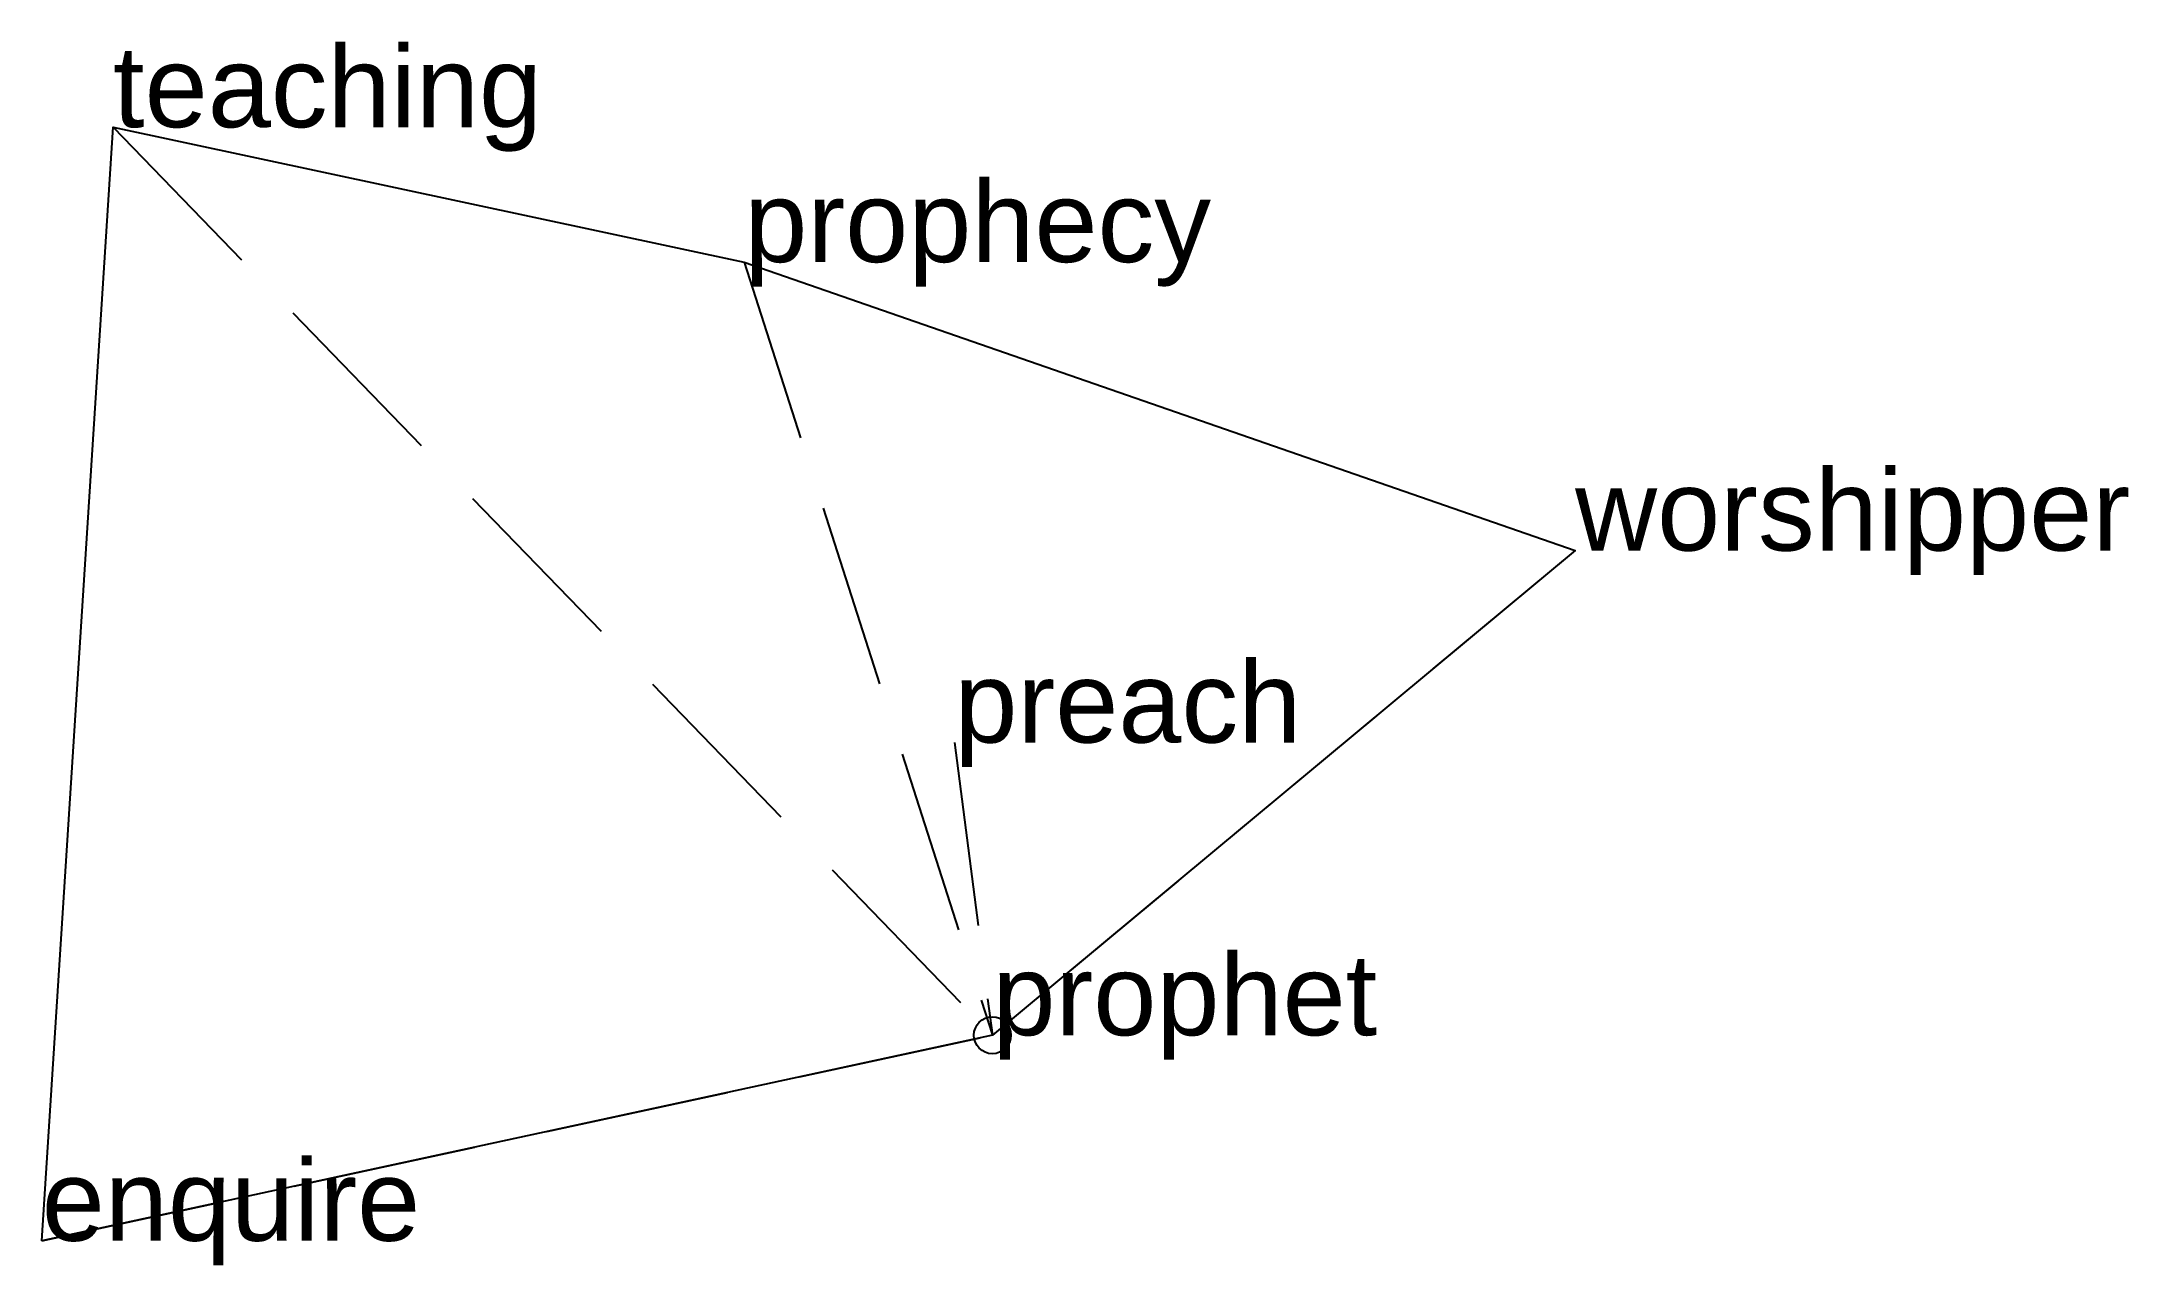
# Model space of a CAD drawing. Extents: x -1.29 to 1.54, y -0.31 to 1.35.
import ezdxf

# ---------------------------------------------------------------- set-up
doc = ezdxf.new("R2010")
doc.units = 0
doc.linetypes.add('DASHED2', pattern=[0.3, 0.25, -0.05])
doc.layers.add('TEXT', color=1, linetype='CONTINUOUS')
doc.styles.get("Standard").update_dxf_attribs({"font": 'arial.ttf'})

msp = doc.modelspace()

# ---------------------------------------------------------------- linework, layer by layer
at = {"linetype": 'DASHED2'}
for p in [(-1.1906, 1.2301), (-0.336, 1.0474), (0.7891, 0.6566), (-0.0515, 0.3965), (-1.2873, -0.2784), (0, 0)]:
    msp.add_line(p, (0, 0), dxfattribs=at)
msp.add_circle((0, 0), 0.025)
at = {"layer": 'OUTLINE', "linetype": 'CONTINUOUS'}
msp.add_polyline3d([(-1.2873, -0.2784, 0), (-1.1906, 1.2301, 0), (-0.336, 1.0474, 0), (0.7891, 0.6566, 0), (0, 0, 0), (-1.2873, -0.2784, 0)], close=True, dxfattribs=at)

# ---------------------------------------------------------------- texts
at = {"layer": 'TEXT'}
for s, p in [('teaching', (-1.1906, 1.2301)), ('prophecy', (-0.336, 1.0474)), ('worshipper', (0.7891, 0.6566)), ('preach', (-0.0515, 0.3965)), ('prophet', (0, 0)), ('enquire', (-1.2873, -0.2784))]:
    msp.add_text(s, height=0.11, dxfattribs=at).set_placement(p)

doc.saveas('drawing.dxf')
